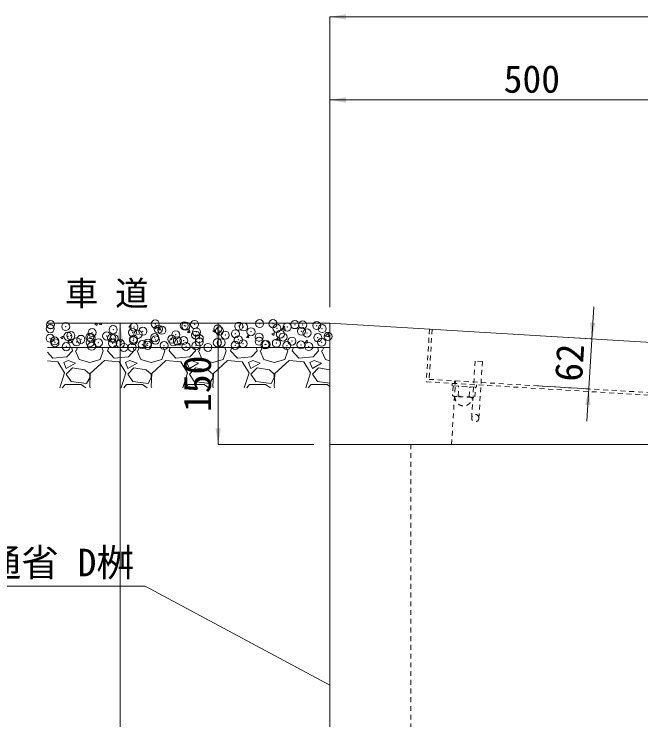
# Model space of a CAD drawing. Units: millimetres at full size, sheet at 1:20; some dimension numbers follow another scale. Extents: x 77366 to 95666, y -7115 to 5664.
# Drawn here: x 83550 to 84326, y -3106 to -2232 of the extents above; entities that cross this region are included whole.
import ezdxf
from ezdxf.enums import TextEntityAlignment as Align

# ---------------------------------------------------------------- set-up
doc = ezdxf.new("R2010")
doc.units = ezdxf.units.MM
doc.header["$LTSCALE"] = 20
doc.header["$PDMODE"] = 32
doc.header["$PDSIZE"] = 10
doc.linetypes.add('USER1', pattern=[0.54, 0.3, -0.24])
for name, color, linetype, lineweight in [('受枠', 3, 'USER1', 9), ('基礎', 7, 'Continuous', 5), ('寸法線', 7, 'Continuous', 13), ('引出線', 4, 'Continuous', 13), ('本体', 2, 'Continuous', 20)]:
    doc.layers.add(name, color=color, linetype=linetype, lineweight=lineweight)
doc.layers.add('文字', color=7, linetype='Continuous')
doc.styles.add('ＭＳ ゴシック', font='')
doc.styles.get('ＭＳ ゴシック').set_extended_font_data('MS Gothic')

# ---------------------------------------------------------------- blocks, each defined once
blk = doc.blocks.new('filled_arrow')
at = {"color": 0, "linetype": 'Continuous', "lineweight": -2}
blk.add_solid([(7.5, 1.25), (0, 0), (7.5, -1.25)], dxfattribs=at)

msp = doc.modelspace()

# ---------------------------------------------------------------- linework, layer by layer
at = {"layer": '受枠'}
for p, q in [((84064.07, -2622.15), (84060.17, -2687.24)), ((84067.27, -2622.35), (84063.55, -2684.23)), ((84120.51, -2661.6), (84116.29, -2731.98)), ((84129.5, -2662.14), (84120.51, -2661.6)), ((84125.27, -2732.52), (84129.5, -2662.14)), ((84060.17, -2687.24), (84435.89, -2709.78)), ((84063.55, -2684.23), (84432.89, -2706.39)), ((84092.13, -2692.21), (84092.31, -2689.22)), ((84092.31, -2689.22), (84122.25, -2691.01)), ((84122.25, -2691.01), (84122.07, -2694.01)), ((84122.07, -2694.01), (84092.13, -2692.21)), ((84093.27, -2692.28), (84092.55, -2704.28)), ((84120.93, -2693.94), (84093.27, -2692.28)), ((84099.46, -2704.7), (84100.18, -2692.69)), ((84113.3, -2705.53), (84114.02, -2693.52)), ((84120.21, -2705.94), (84120.93, -2693.94)), ((84116.7, -2706.71), (84095.95, -2705.46))]:
    msp.add_line(p, q, dxfattribs=at)
msp.add_circle((84120.78, -2732.25), 4.5, dxfattribs=at)
for centre, radius, start, end in [((84096.35, -2698.83), 6.64, 235.1212, 298.01154), ((84106.31, -2706.33), 10.75, 175.19917, 357.93906), ((84107.83, -2681.03), 25.1, 250.54215, 282.59059), ((84117.09, -2700.08), 6.64, 235.1212, 298.01154)]:
    msp.add_arc(centre, radius, start, end, dxfattribs=at)
at = {"layer": '基礎', "color": 3, "lineweight": 20}
for p, q in [((83940.8, -2614.76), (83590.8, -2614.76)), ((83940.8, -2644.76), (83590.8, -2644.76))]:
    msp.add_line(p, q, dxfattribs=at)
at = {"layer": '基礎', "lineweight": 9}
for p, q in [((83649.56, -2615.87), (83652.09, -2617.57)), ((83649.58, -2615.83), (83652.37, -2614.76)), ((83652.09, -2617.57), (83653.03, -2614.76)), ((83655.19, -2616.44), (83656.6, -2614.76)), ((83655.19, -2616.45), (83658.22, -2616.71)), ((83658.01, -2616.75), (83657.64, -2614.76)), ((83691.62, -2619.63), (83694.07, -2616.71)), ((83691.62, -2619.64), (83694.66, -2619.9)), ((83694.44, -2619.94), (83693.86, -2616.76)), ((83722.57, -2619.94), (83725.09, -2621.64)), ((83722.58, -2619.9), (83726.14, -2618.53)), ((83725.09, -2621.64), (83726.12, -2618.57)), ((83728.06, -2622.82), (83730.51, -2619.9)), ((83730.88, -2623.13), (83730.29, -2619.94)), ((83830.9, -2614.83), (83830.89, -2614.76)), ((83880.64, -2622.53), (83884.6, -2618.41)), ((83885.11, -2623.24), (83884.55, -2618.41)), ((83728.06, -2622.82), (83731.1, -2623.09)), ((83764.5, -2626.01), (83766.95, -2623.09)), ((83764.5, -2626.01), (83767.53, -2626.28)), ((83767.32, -2626.32), (83766.73, -2623.13)), ((83795.57, -2624), (83798.1, -2625.71)), ((83795.59, -2623.97), (83799.15, -2622.6)), ((83798.1, -2625.71), (83799.13, -2622.64)), ((83800.93, -2629.2), (83803.38, -2626.28)), ((83800.93, -2629.2), (83803.97, -2629.46)), ((83803.75, -2629.5), (83803.17, -2626.32)), ((83837.37, -2632.38), (83839.82, -2629.46)), ((83840.19, -2632.69), (83839.6, -2629.51)), ((83868.58, -2628.07), (83871.11, -2629.78)), ((83868.6, -2628.04), (83872.15, -2626.67)), ((83871.1, -2629.78), (83872.13, -2626.71)), ((83880.61, -2622.46), (83885.13, -2623.16)), ((83934.86, -2630.94), (83938.82, -2626.82)), ((83939.33, -2631.65), (83938.77, -2626.82)), ((83606.88, -2632.25), (83609.4, -2633.96)), ((83606.89, -2632.21), (83610.45, -2630.85)), ((83609.4, -2633.95), (83610.43, -2630.88)), ((83616.26, -2638.31), (83620.78, -2639.01)), ((83616.3, -2638.38), (83620.26, -2634.26)), ((83620.77, -2639.09), (83620.21, -2634.27)), ((83679.88, -2636.32), (83682.41, -2638.02)), ((83679.9, -2636.28), (83683.46, -2634.92)), ((83682.41, -2638.02), (83683.44, -2634.95)), ((83752.91, -2640.35), (83756.46, -2638.99)), ((83755.41, -2642.09), (83756.44, -2639.02)), ((83837.37, -2632.39), (83840.41, -2632.65)), ((83873.81, -2635.57), (83876.26, -2632.65)), ((83873.81, -2635.57), (83876.84, -2635.84)), ((83876.63, -2635.88), (83876.04, -2632.7)), ((83910.24, -2638.76), (83912.69, -2635.84)), ((83910.24, -2638.76), (83913.28, -2639.03)), ((83913.06, -2639.07), (83912.48, -2635.88)), ((83934.82, -2630.87), (83939.34, -2631.57)), ((83621.1, -2645.01), (83620.08, -2644.76)), ((83621.86, -2648.82), (83621.1, -2645.01)), ((83626.44, -2648.82), (83628.18, -2644.76)), ((83658.09, -2644.76), (83659.96, -2648.82)), ((83665.3, -2648.82), (83666.82, -2644.76)), ((83672.47, -2644.76), (83674.47, -2642.67)), ((83674.67, -2644.76), (83674.42, -2642.67)), ((83697.3, -2645.01), (83696.28, -2644.76)), ((83698.06, -2648.82), (83697.3, -2645.01)), ((83702.64, -2648.82), (83704.38, -2644.76)), ((83734.29, -2644.76), (83736.16, -2648.82)), ((83741.5, -2648.82), (83743.02, -2644.76)), ((83752.89, -2640.39), (83755.42, -2642.09)), ((83773.5, -2645.01), (83772.48, -2644.76)), ((83774.26, -2648.82), (83773.5, -2645.01)), ((83778.84, -2648.82), (83780.58, -2644.76)), ((83810.49, -2644.76), (83812.36, -2648.82)), ((83817.7, -2648.82), (83819.22, -2644.76)), ((83825.9, -2644.46), (83826.34, -2644.76)), ((83825.91, -2644.42), (83829.47, -2643.05)), ((83828.89, -2644.76), (83829.45, -2643.09)), ((83849.7, -2645.01), (83848.68, -2644.76)), ((83850.46, -2648.82), (83849.7, -2645.01)), ((83855.04, -2648.82), (83856.78, -2644.76)), ((83886.69, -2644.76), (83888.56, -2648.82)), ((83893.9, -2648.82), (83895.42, -2644.76)), ((83925.9, -2645.01), (83924.88, -2644.76)), ((83926.66, -2648.82), (83925.9, -2645.01)), ((83931.24, -2648.82), (83932.98, -2644.76)), ((83597.48, -2657.97), (83590.8, -2650.68)), ((83615.01, -2656.44), (83597.48, -2657.97)), ((83621.86, -2648.82), (83615.01, -2656.44)), ((83625.67, -2648.82), (83630.25, -2659.49)), ((83656.15, -2659.49), (83659.96, -2648.82)), ((83673.68, -2657.97), (83665.3, -2648.82)), ((83691.21, -2656.44), (83673.68, -2657.97)), ((83698.06, -2648.82), (83691.21, -2656.44)), ((83701.87, -2648.82), (83706.45, -2659.49)), ((83732.35, -2659.49), (83736.16, -2648.82)), ((83749.88, -2657.97), (83741.5, -2648.82)), ((83767.41, -2656.44), (83749.88, -2657.97)), ((83774.26, -2648.82), (83767.41, -2656.44)), ((83778.07, -2648.82), (83782.65, -2659.49)), ((83808.55, -2659.49), (83812.36, -2648.82)), ((83826.08, -2657.97), (83817.7, -2648.82)), ((83843.61, -2656.44), (83826.08, -2657.97)), ((83850.46, -2648.82), (83843.61, -2656.44)), ((83854.27, -2648.82), (83858.85, -2659.49)), ((83884.75, -2659.49), (83888.56, -2648.82)), ((83902.28, -2657.97), (83893.9, -2648.82)), ((83919.81, -2656.44), (83902.28, -2657.97)), ((83926.66, -2648.82), (83919.81, -2656.44)), ((83930.47, -2648.82), (83935.05, -2659.49)), ((83603.58, -2662.54), (83590.8, -2661.47)), ((83611.96, -2676.26), (83603.58, -2662.54)), ((83616.53, -2661.02), (83611.2, -2663.3)), ((83611.2, -2663.3), (83614.24, -2670.92)), ((83614.24, -2670.92), (83625.67, -2664.06)), ((83625.67, -2664.06), (83616.53, -2661.02)), ((83630.25, -2659.49), (83643.2, -2663.3)), ((83643.2, -2663.3), (83656.15, -2659.49)), ((83661.49, -2661.02), (83643.96, -2677.02)), ((83679.78, -2662.54), (83661.49, -2661.02)), ((83688.16, -2676.26), (83679.78, -2662.54)), ((83692.73, -2661.02), (83687.4, -2663.3)), ((83687.4, -2663.3), (83690.44, -2670.92)), ((83690.44, -2670.92), (83701.87, -2664.06)), ((83701.87, -2664.06), (83692.73, -2661.02)), ((83706.45, -2659.49), (83719.4, -2663.3)), ((83719.4, -2663.3), (83732.35, -2659.49)), ((83737.69, -2661.02), (83720.16, -2677.02)), ((83755.98, -2662.54), (83737.69, -2661.02)), ((83764.36, -2676.26), (83755.98, -2662.54)), ((83768.93, -2661.02), (83763.6, -2663.3)), ((83763.6, -2663.3), (83766.64, -2670.92)), ((83766.64, -2670.92), (83778.07, -2664.06)), ((83778.07, -2664.06), (83768.93, -2661.02)), ((83782.65, -2659.49), (83795.6, -2663.3)), ((83795.6, -2663.3), (83808.55, -2659.49)), ((83813.89, -2661.02), (83796.36, -2677.02)), ((83832.18, -2662.54), (83813.89, -2661.02)), ((83840.56, -2676.26), (83832.18, -2662.54)), ((83845.13, -2661.02), (83839.8, -2663.3)), ((83839.8, -2663.3), (83842.84, -2670.92)), ((83842.84, -2670.92), (83854.27, -2664.06)), ((83854.27, -2664.06), (83845.13, -2661.02)), ((83858.85, -2659.49), (83871.8, -2663.3)), ((83871.8, -2663.3), (83884.75, -2659.49)), ((83890.09, -2661.02), (83872.56, -2677.02)), ((83908.38, -2662.54), (83890.09, -2661.02)), ((83916.76, -2676.26), (83908.38, -2662.54)), ((83921.33, -2661.02), (83916, -2663.3)), ((83916, -2663.3), (83919.04, -2670.92)), ((83919.04, -2670.92), (83930.47, -2664.06)), ((83930.47, -2664.06), (83921.33, -2661.02)), ((83935.05, -2659.49), (83940.8, -2661.18)), ((83621.86, -2670.16), (83614.24, -2677.78)), ((83637.1, -2672.45), (83621.86, -2670.16)), ((83643.2, -2677.78), (83637.1, -2672.45)), ((83698.06, -2670.16), (83690.44, -2677.78)), ((83713.3, -2672.45), (83698.06, -2670.16)), ((83719.4, -2677.78), (83713.3, -2672.45)), ((83774.26, -2670.16), (83766.64, -2677.78)), ((83789.5, -2672.45), (83774.26, -2670.16)), ((83795.6, -2677.78), (83789.5, -2672.45)), ((83850.46, -2670.16), (83842.84, -2677.78)), ((83865.7, -2672.45), (83850.46, -2670.16)), ((83871.8, -2677.78), (83865.7, -2672.45)), ((83926.66, -2670.16), (83919.04, -2677.78)), ((83940.8, -2672.28), (83926.66, -2670.16)), ((83606.04, -2694.76), (83611.96, -2676.26)), ((83614.24, -2677.78), (83620.34, -2686.92)), ((83639.39, -2689.21), (83643.2, -2682.35)), ((83643.96, -2677.02), (83643.2, -2693.02)), ((83643.2, -2682.35), (83643.2, -2677.78)), ((83682.24, -2694.76), (83688.16, -2676.26)), ((83690.44, -2677.78), (83696.54, -2686.92)), ((83715.59, -2689.21), (83719.4, -2682.35)), ((83720.16, -2677.02), (83719.4, -2693.02)), ((83719.4, -2682.35), (83719.4, -2677.78)), ((83758.44, -2694.76), (83764.36, -2676.26)), ((83766.64, -2677.78), (83772.74, -2686.92)), ((83791.79, -2689.21), (83795.6, -2682.35)), ((83796.36, -2677.02), (83795.6, -2693.02)), ((83795.6, -2682.35), (83795.6, -2677.78)), ((83834.64, -2694.76), (83840.56, -2676.26)), ((83842.84, -2677.78), (83848.94, -2686.92)), ((83867.99, -2689.21), (83871.8, -2682.35)), ((83872.56, -2677.02), (83871.8, -2693.02)), ((83871.8, -2682.35), (83871.8, -2677.78)), ((83910.84, -2694.76), (83916.76, -2676.26)), ((83919.04, -2677.78), (83925.14, -2686.92)), ((83609.1, -2694.76), (83612.72, -2690.73)), ((83612.72, -2690.73), (83632.53, -2690.73)), ((83620.34, -2686.92), (83639.39, -2689.21)), ((83632.53, -2690.73), (83638.34, -2694.76)), ((83685.3, -2694.76), (83688.92, -2690.73)), ((83688.92, -2690.73), (83708.73, -2690.73)), ((83696.54, -2686.92), (83715.59, -2689.21)), ((83708.73, -2690.73), (83714.54, -2694.76)), ((83761.5, -2694.76), (83765.12, -2690.73)), ((83765.12, -2690.73), (83784.93, -2690.73)), ((83772.74, -2686.92), (83791.79, -2689.21)), ((83784.93, -2690.73), (83790.74, -2694.76)), ((83837.7, -2694.76), (83841.32, -2690.73)), ((83841.32, -2690.73), (83861.13, -2690.73)), ((83848.94, -2686.92), (83867.99, -2689.21)), ((83861.13, -2690.73), (83866.94, -2694.76)), ((83913.9, -2694.76), (83917.52, -2690.73)), ((83917.52, -2690.73), (83937.33, -2690.73)), ((83925.14, -2686.92), (83940.8, -2688.8)), ((83937.33, -2690.73), (83940.8, -2693.13)), ((83643.2, -2693.02), (83643.93, -2694.76)), ((83719.4, -2693.02), (83720.13, -2694.76)), ((83795.6, -2693.02), (83796.33, -2694.76)), ((83871.8, -2693.02), (83872.53, -2694.76))]:
    msp.add_line(p, q, dxfattribs=at)
at = {"layer": '基礎'}
for p in [(83594.79, -2616.45), (83724.35, -2615.66), (83760.35, -2617.86), (83773.06, -2616.19), (83853.6, -2615.1), (83870.17, -2615.31), (83897.29, -2616.45), (83907.02, -2616.83), (83924.41, -2617.6), (83594.31, -2621.44), (83613.55, -2618.91), (83646.22, -2626.3), (83672.3, -2622.72), (83696.31, -2626.29), (83697.96, -2619.47), (83709.02, -2624.62), (83728.26, -2622.08), (83732.64, -2623.36), (83762.26, -2618.28), (83775.47, -2625.74), (83801.86, -2621.93), (83804.06, -2624.35), (83827.94, -2618.36), (83833.69, -2619.26), (83842.98, -2625.26), (83875.06, -2621.03), (83887.78, -2619.36), (83905.45, -2624.63), (83912.34, -2626.87), (83931.11, -2621.38), (83594.18, -2633.36), (83616.21, -2630.95), (83619.84, -2630.11), (83632.27, -2634.72), (83643.33, -2632.1), (83644.98, -2633.05), (83664.22, -2630.52), (83670.45, -2633.25), (83673.38, -2633.54), (83697.57, -2634.39), (83703.01, -2628.45), (83723.73, -2632.57), (83724.69, -2635.54), (83744.81, -2634.52), (83749.81, -2628.99), (83774.43, -2629.43), (83778.94, -2633.69), (83811.02, -2629.47), (83823.74, -2627.79), (83827.32, -2635.27), (83852.98, -2632.01), (83879.37, -2628.21), (83882.71, -2631.96), (83925.74, -2632.64), (83938.45, -2630.97), (83599.81, -2636.63), (83600.18, -2638.95), (83614.13, -2643.71), (83626.93, -2637.78), (83643.76, -2638.62), (83645.6, -2643.21), (83654.04, -2638.92), (83671.69, -2639.63), (83681.16, -2640.07), (83697.34, -2636.38), (83708.28, -2641.21), (83714.9, -2642.12), (83715.18, -2639.6), (83735.4, -2642.36), (83746.98, -2637.9), (83751.81, -2636.68), (83759.7, -2636.22), (83762.52, -2643.51), (83774.85, -2642.65), (83778.92, -2637.83), (83801.24, -2638.84), (83806.04, -2638.97), (83823.46, -2642.13), (83833.16, -2640.12), (83853.09, -2637.04), (83860.28, -2641.27), (83861.7, -2641.07), (83874.41, -2639.4), (83887.4, -2642.41), (83893.65, -2636.86), (83904.83, -2641.54), (83914.51, -2643.56), (83930.49, -2638.29), (83685.56, -2644.69), (83695.66, -2644.65), (83789.63, -2644.65)]:
    msp.add_point(p, dxfattribs=at)
at = {"layer": '寸法線'}
for p, q in [((83940.8, -2235.29), (84605.8, -2235.29)), ((83940.8, -2594.76), (83940.8, -2235.29)), ((83940.8, -2338.22), (84440.8, -2338.22)), ((83940.8, -2594.76), (83940.8, -2338.22)), ((84258.94, -2736.03), (84267.44, -2594.28)), ((83680.8, -3794.76), (83680.8, -2614.76)), ((83920.8, -2614.76), (83680.8, -2614.76)), ((83802.4, -2764.76), (83802.4, -2614.76)), ((83920.8, -2614.76), (83802.4, -2614.76)), ((84201.17, -2630.38), (84265.04, -2634.21)), ((84197.45, -2692.27), (84261.33, -2696.1)), ((83920.8, -2764.76), (83802.4, -2764.76))]:
    msp.add_line(p, q, dxfattribs=at)
at = {"layer": '引出線'}
msp.add_lwpolyline([(83940.8, -3063.11), (83712.06, -2940.52), (83371.9, -2940.52)], dxfattribs=at)
at = {"layer": '本体'}
for p, q in [((83940.8, -2614.76), (83940.8, -2764.76)), ((84421.61, -2643.61), (83940.8, -2614.76)), ((83940.8, -2764.76), (84640.8, -2764.76)), ((83940.8, -2764.76), (83940.8, -3794.76)), ((83940.8, -2764.76), (84605.8, -2764.76))]:
    msp.add_line(p, q, dxfattribs=at)
at = {"layer": '本体', "linetype": 'USER1', "lineweight": 9}
for p, q in [((84091.43, -2764.77), (84095.9, -2690.34)), ((84095.15, -2686.13), (84094.96, -2689.32)), ((84095.91, -2690.51), (84096.17, -2686.18)), ((84040.8, -2764.76), (84040.8, -3794.76))]:
    msp.add_line(p, q, dxfattribs=at)

# ---------------------------------------------------------------- block references
at = {"layer": '寸法線', "xscale": 2.67, "yscale": 2.67}
for p in [(83940.8, -2235.29), (83940.8, -2338.22)]:
    msp.add_blockref('filled_arrow', p, dxfattribs=at)
for p, rotation in [((83680.8, -2614.76), 270), ((83802.4, -2614.76), 270), ((84265.04, -2634.21), 86.6), ((84261.33, -2696.1), 266.6), ((83802.4, -2764.76), 90)]:
    msp.add_blockref('filled_arrow', p, dxfattribs=dict(at, rotation=rotation))
at = {"layer": '引出線', "xscale": 0.133, "yscale": 0.133, "rotation": 151.8}
msp.add_blockref('filled_arrow', (83940.8, -3063.11), dxfattribs=at)

# ---------------------------------------------------------------- texts
at = {"layer": '寸法線', "style": 'ＭＳ ゴシック'}
msp.add_text('500', height=34.18, dxfattribs=at).set_placement((84190.8, -2312.22), align=Align.MIDDLE_CENTER)
for s, rotation, p in [('62', 86.566, (84237.23, -2663.6)), ('150', 90, (83776.4, -2689.76))]:
    msp.add_text(s, height=34.18, rotation=rotation, dxfattribs=at).set_placement(p, align=Align.MIDDLE_CENTER)
at = {"layer": '引出線', "style": 'ＭＳ ゴシック'}
msp.add_text('国土交通省 D桝', height=34.18, dxfattribs=at).set_placement((83371.9, -2938.42), align=Align.BOTTOM_LEFT)
at = {"layer": '文字', "style": 'ＭＳ ゴシック'}
msp.add_text('車 道', height=30.38, dxfattribs=at).set_placement((83664.37, -2577.71), align=Align.MIDDLE_CENTER)

doc.saveas('drawing.dxf')
